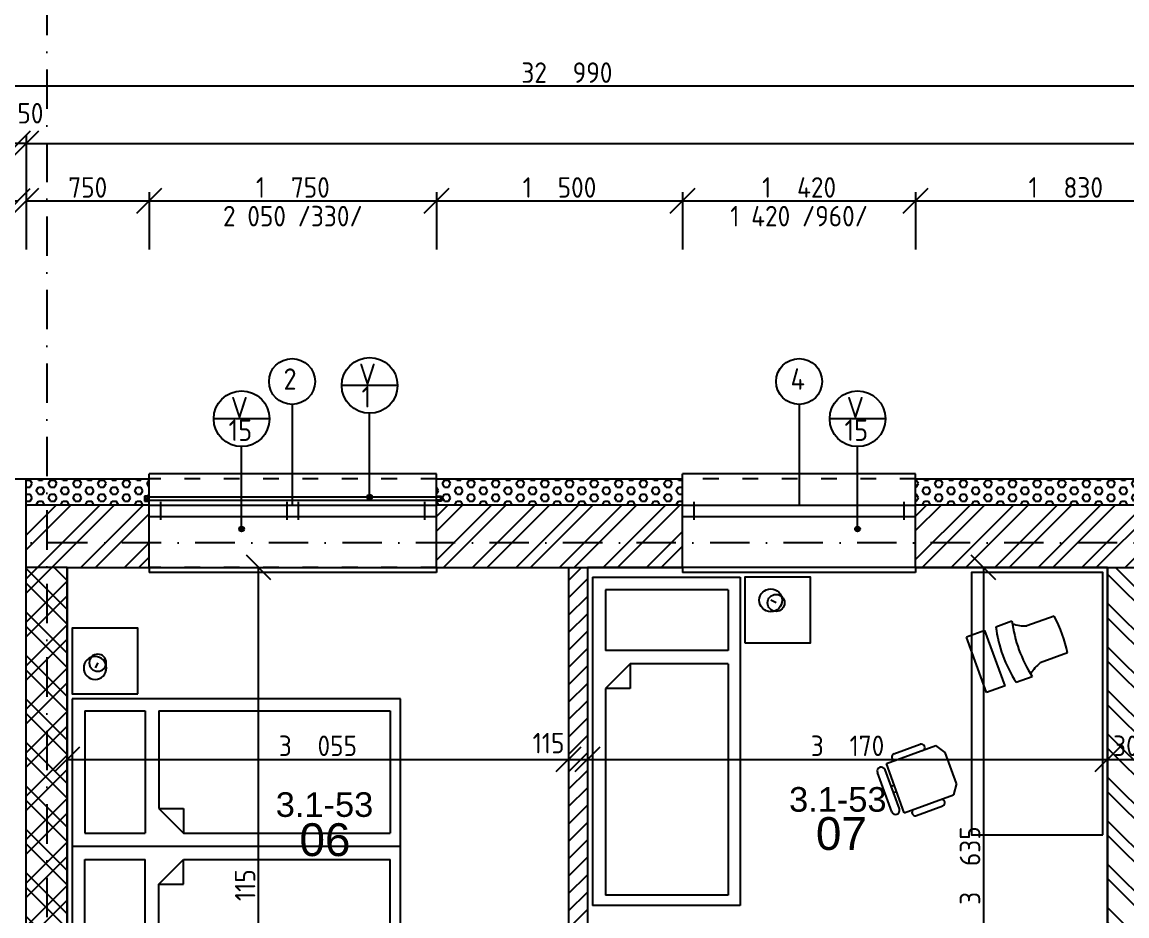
# Model space of a CAD drawing. Extents: x 4511820 to 5180432, y -1526536 to -944957.
# Drawn here: x 5007426 to 5014158, y -1158239 to -1152789 of the extents above; entities that cross this region are included whole.
import ezdxf

# ---------------------------------------------------------------- set-up
doc = ezdxf.new("R2010")
doc.units = 0
doc.header["$MEASUREMENT"] = 0
doc.linetypes.add('ACAD_ISO03W100', pattern=[30, 12, -18])
doc.linetypes.add('BODKOCIARKOVANA_3', pattern=[5.6, 3, -1.3, 0, -1.3])
doc.layers.get('0').update_dxf_attribs({"linetype": 'CONTINUOUS'})
doc.layers.get('Defpoints').update_dxf_attribs({"color": 61, "linetype": 'CONTINUOUS'})
for name, color, linetype in [('KÓTY', 4, 'CONTINUOUS'), ('MÚRY', 1, 'CONTINUOUS'), ('OKNÁ', 143, 'CONTINUOUS'), ('osi', 253, 'CONTINUOUS'), ('Plochy', 41, 'CONTINUOUS'), ('POPIS', 7, 'CONTINUOUS'), ('TENKÁ', 7, 'CONTINUOUS'), ('ZARIADENIE', 47, 'CONTINUOUS'), ('ŠRAFY', 82, 'CONTINUOUS')]:
    doc.layers.add(name, color=color, linetype=linetype)
doc.styles.add('ARIAL', font='arial.ttf')
doc.styles.add('STYLE1', font='isocp.shx')
doc.dimstyles.new('STANDARD-50', dxfattribs={"dimtxt": 125, "dimasz": 150, "dimexe": 10, "dimexo": 200, "dimgap": 20, "dimtad": 1, "dimdsep": 46, "dimlunit": 6, "dimtxsty": 'STYLE1', "dimblk1": 'OBLIQUE', "dimblk2": 'OBLIQUE', "dimsah": 1, "dimcen": 2.5, "dimse1": 1, "dimse2": 1, "dimadec": 0, "dimazin": 0, "dimtfac": 1, "dimtmove": 1, "dimatfit": 3, "dimldrblk": 'OBLIQUE', "dimfxl": 1, "dimtolj": 1, "dimtzin": 0, "dimarcsym": 0})
pattern_1 = [(45, (584112, 91563.12), (-132.5825215, 132.5825215), []), (45, (584200.39, 91563.12), (-132.5825215, 132.5825215), [])]

# ---------------------------------------------------------------- blocks, each defined once
blk = doc.blocks.new('_OBLIQUE')
at = {"color": 0, "linetype": 'ByBlock'}
blk.add_line((-0.5, -0.5), (0.5, 0.5), dxfattribs=at)
blk = doc.blocks.new('*D12985')
at = {"layer": 'Defpoints', "color": 0}
for p in [(5027241, -1152609.2), (4994251, -1153179.6), (4994251, -1153179.6)]:
    blk.add_point(p, dxfattribs=at)
at = {"layer": 'KÓTY', "color": 0, "lineweight": -2}
blk.add_line((5027241, -1153179.6), (4994251, -1153179.6), dxfattribs=at)
at = {"layer": 'KÓTY', "color": 0, "linetype": 'ByBlock', "lineweight": -2, "xscale": 150, "yscale": 150, "zscale": 150, "rotation": 180}
blk.add_blockref('_OBLIQUE', (4994251, -1153179.6), dxfattribs=at)
at = {"layer": 'KÓTY', "color": 0, "linetype": 'ByBlock', "lineweight": -2, "xscale": 150, "yscale": 150, "zscale": 150}
blk.add_blockref('_OBLIQUE', (5027241, -1153179.6), dxfattribs=at)
at = {"layer": 'KÓTY', "color": 0, "insert": (5010746, -1153097.1), "char_height": 125, "attachment_point": 5, "style": 'STYLE1'}
blk.add_mtext('\\A1;32ﾠ990', dxfattribs=at)
blk = doc.blocks.new('*D12986')
at = {"layer": 'Defpoints', "color": 0}
for p in [(5027241, -1153529.6), (5007451, -1155734.2), (5027241, -1155734.2)]:
    blk.add_point(p, dxfattribs=at)
at = {"layer": 'KÓTY', "color": 0, "lineweight": -2}
blk.add_line((5007451, -1153529.6), (5027241, -1153529.6), dxfattribs=at)
at = {"layer": 'KÓTY', "color": 0, "linetype": 'ByBlock', "lineweight": -2, "xscale": 150, "yscale": 150, "zscale": 150, "rotation": 180}
blk.add_blockref('_OBLIQUE', (5007451, -1153529.6), dxfattribs=at)
at = {"layer": 'KÓTY', "color": 0, "linetype": 'ByBlock', "lineweight": -2, "xscale": 150, "yscale": 150, "zscale": 150}
blk.add_blockref('_OBLIQUE', (5027241, -1153529.6), dxfattribs=at)
at = {"layer": 'KÓTY', "color": 0, "insert": (5017346, -1153447.1), "char_height": 125, "attachment_point": 5, "style": 'STYLE1'}
blk.add_mtext('\\A1;19ﾠ790', dxfattribs=at)
blk = doc.blocks.new('*D12987')
at = {"layer": 'Defpoints', "color": 0}
for p in [(5007401, -1153529.6), (5007401, -1155734.2), (5007451, -1155734.2)]:
    blk.add_point(p, dxfattribs=at)
at = {"layer": 'KÓTY', "color": 0, "lineweight": -2}
blk.add_line((5007451, -1153529.6), (5007401, -1153529.6), dxfattribs=at)
at = {"layer": 'KÓTY', "color": 0, "linetype": 'ByBlock', "lineweight": -2, "xscale": 150, "yscale": 150, "zscale": 150, "rotation": 180}
blk.add_blockref('_OBLIQUE', (5007401, -1153529.6), dxfattribs=at)
at = {"layer": 'KÓTY', "color": 0, "linetype": 'ByBlock', "lineweight": -2, "xscale": 150, "yscale": 150, "zscale": 150}
blk.add_blockref('_OBLIQUE', (5007451, -1153529.6), dxfattribs=at)
at = {"layer": 'KÓTY', "color": 0, "insert": (5007476.8, -1153344.6), "char_height": 125, "attachment_point": 5, "style": 'STYLE1'}
blk.add_mtext('\\A1;50', dxfattribs=at)
blk = doc.blocks.new('*D12988')
at = {"layer": 'Defpoints', "color": 0}
for p in [(4994251, -1153529.6), (4994251, -1155734.2), (5007401, -1155734.2)]:
    blk.add_point(p, dxfattribs=at)
at = {"layer": 'KÓTY', "color": 0, "lineweight": -2}
blk.add_line((5007401, -1153529.6), (4994251, -1153529.6), dxfattribs=at)
at = {"layer": 'KÓTY', "color": 0, "linetype": 'ByBlock', "lineweight": -2, "xscale": 150, "yscale": 150, "zscale": 150, "rotation": 180}
blk.add_blockref('_OBLIQUE', (4994251, -1153529.6), dxfattribs=at)
at = {"layer": 'KÓTY', "color": 0, "linetype": 'ByBlock', "lineweight": -2, "xscale": 150, "yscale": 150, "zscale": 150}
blk.add_blockref('_OBLIQUE', (5007401, -1153529.6), dxfattribs=at)
at = {"layer": 'KÓTY', "color": 0, "insert": (5000826, -1153447.1), "char_height": 125, "attachment_point": 5, "style": 'STYLE1'}
blk.add_mtext('\\A1;13ﾠ150', dxfattribs=at)
blk = doc.blocks.new('*D12996')
at = {"layer": 'Defpoints', "color": 0}
for p in [(5007401, -1153879.6), (5006321, -1155734.2), (5007401, -1155734.2)]:
    blk.add_point(p, dxfattribs=at)
at = {"layer": 'KÓTY', "color": 0, "lineweight": -2}
blk.add_line((5006321, -1153879.6), (5007401, -1153879.6), dxfattribs=at)
at = {"layer": 'KÓTY', "color": 0, "linetype": 'ByBlock', "lineweight": -2, "xscale": 150, "yscale": 150, "zscale": 150, "rotation": 180}
blk.add_blockref('_OBLIQUE', (5006321, -1153879.6), dxfattribs=at)
at = {"layer": 'KÓTY', "color": 0, "linetype": 'ByBlock', "lineweight": -2, "xscale": 150, "yscale": 150, "zscale": 150}
blk.add_blockref('_OBLIQUE', (5007401, -1153879.6), dxfattribs=at)
at = {"layer": 'KÓTY', "color": 0, "insert": (5006861, -1153797.1), "char_height": 125, "attachment_point": 5, "style": 'STYLE1'}
blk.add_mtext('\\A1;1ﾠ080', dxfattribs=at)
blk = doc.blocks.new('*D12997')
at = {"layer": 'Defpoints', "color": 0}
for p in [(5008201, -1153879.6), (5007451, -1155734.2), (5008201, -1155734.2)]:
    blk.add_point(p, dxfattribs=at)
at = {"layer": 'KÓTY', "color": 0, "lineweight": -2}
blk.add_line((5007451, -1153879.6), (5008201, -1153879.6), dxfattribs=at)
at = {"layer": 'KÓTY', "color": 0, "linetype": 'ByBlock', "lineweight": -2, "xscale": 150, "yscale": 150, "zscale": 150, "rotation": 180}
blk.add_blockref('_OBLIQUE', (5007451, -1153879.6), dxfattribs=at)
at = {"layer": 'KÓTY', "color": 0, "linetype": 'ByBlock', "lineweight": -2, "xscale": 150, "yscale": 150, "zscale": 150}
blk.add_blockref('_OBLIQUE', (5008201, -1153879.6), dxfattribs=at)
at = {"layer": 'KÓTY', "color": 0, "insert": (5007826, -1153797.1), "char_height": 125, "attachment_point": 5, "style": 'STYLE1'}
blk.add_mtext('\\A1;750', dxfattribs=at)
blk = doc.blocks.new('*D12998')
at = {"layer": 'Defpoints', "color": 0}
for p in [(5009951, -1153879.6), (5008201, -1155734.2), (5009951, -1155734.2)]:
    blk.add_point(p, dxfattribs=at)
at = {"layer": 'KÓTY', "color": 0, "lineweight": -2}
blk.add_line((5008201, -1153879.6), (5009951, -1153879.6), dxfattribs=at)
at = {"layer": 'KÓTY', "color": 0, "linetype": 'ByBlock', "lineweight": -2, "xscale": 150, "yscale": 150, "zscale": 150, "rotation": 180}
blk.add_blockref('_OBLIQUE', (5008201, -1153879.6), dxfattribs=at)
at = {"layer": 'KÓTY', "color": 0, "linetype": 'ByBlock', "lineweight": -2, "xscale": 150, "yscale": 150, "zscale": 150}
blk.add_blockref('_OBLIQUE', (5009951, -1153879.6), dxfattribs=at)
at = {"layer": 'KÓTY', "color": 0, "insert": (5009076, -1153797.1), "char_height": 125, "attachment_point": 5, "style": 'STYLE1'}
blk.add_mtext('\\A1;1ﾠ750', dxfattribs=at)
blk = doc.blocks.new('*D12999')
at = {"layer": 'Defpoints', "color": 0}
for p in [(5011451, -1153879.6), (5009951, -1155734.2), (5011451, -1155734.2)]:
    blk.add_point(p, dxfattribs=at)
at = {"layer": 'KÓTY', "color": 0, "lineweight": -2}
blk.add_line((5009951, -1153879.6), (5011451, -1153879.6), dxfattribs=at)
at = {"layer": 'KÓTY', "color": 0, "linetype": 'ByBlock', "lineweight": -2, "xscale": 150, "yscale": 150, "zscale": 150, "rotation": 180}
blk.add_blockref('_OBLIQUE', (5009951, -1153879.6), dxfattribs=at)
at = {"layer": 'KÓTY', "color": 0, "linetype": 'ByBlock', "lineweight": -2, "xscale": 150, "yscale": 150, "zscale": 150}
blk.add_blockref('_OBLIQUE', (5011451, -1153879.6), dxfattribs=at)
at = {"layer": 'KÓTY', "color": 0, "insert": (5010701, -1153797.1), "char_height": 125, "attachment_point": 5, "style": 'STYLE1'}
blk.add_mtext('\\A1;1ﾠ500', dxfattribs=at)
blk = doc.blocks.new('*D13000')
at = {"layer": 'Defpoints', "color": 0}
for p in [(5012871, -1153879.6), (5011451, -1155734.2), (5012871, -1155734.2)]:
    blk.add_point(p, dxfattribs=at)
at = {"layer": 'KÓTY', "color": 0, "lineweight": -2}
blk.add_line((5011451, -1153879.6), (5012871, -1153879.6), dxfattribs=at)
at = {"layer": 'KÓTY', "color": 0, "linetype": 'ByBlock', "lineweight": -2, "xscale": 150, "yscale": 150, "zscale": 150, "rotation": 180}
blk.add_blockref('_OBLIQUE', (5011451, -1153879.6), dxfattribs=at)
at = {"layer": 'KÓTY', "color": 0, "linetype": 'ByBlock', "lineweight": -2, "xscale": 150, "yscale": 150, "zscale": 150}
blk.add_blockref('_OBLIQUE', (5012871, -1153879.6), dxfattribs=at)
at = {"layer": 'KÓTY', "color": 0, "insert": (5012161, -1153797.1), "char_height": 125, "attachment_point": 5, "style": 'STYLE1'}
blk.add_mtext('\\A1;1ﾠ420', dxfattribs=at)
blk = doc.blocks.new('*D13001')
at = {"layer": 'Defpoints', "color": 0}
for p in [(5014701, -1153879.6), (5012871, -1155734.2), (5014701, -1155734.2)]:
    blk.add_point(p, dxfattribs=at)
at = {"layer": 'KÓTY', "color": 0, "lineweight": -2}
blk.add_line((5012871, -1153879.6), (5014701, -1153879.6), dxfattribs=at)
at = {"layer": 'KÓTY', "color": 0, "linetype": 'ByBlock', "lineweight": -2, "xscale": 150, "yscale": 150, "zscale": 150, "rotation": 180}
blk.add_blockref('_OBLIQUE', (5012871, -1153879.6), dxfattribs=at)
at = {"layer": 'KÓTY', "color": 0, "linetype": 'ByBlock', "lineweight": -2, "xscale": 150, "yscale": 150, "zscale": 150}
blk.add_blockref('_OBLIQUE', (5014701, -1153879.6), dxfattribs=at)
at = {"layer": 'KÓTY', "color": 0, "insert": (5013786, -1153797.1), "char_height": 125, "attachment_point": 5, "style": 'STYLE1'}
blk.add_mtext('\\A1;1ﾠ830', dxfattribs=at)
blk = doc.blocks.new('JEDNOPOSTEL')
at = {"layer": 'ZARIADENIE', "ltscale": 0.25}
for p, q in [((4449069, -1322230.2), (4447069, -1322230.2)), ((4447069, -1323130.2), (4447069, -1322230.2)), ((4449069, -1322230.2), (4449069, -1323130.2)), ((4449069, -1323130.2), (4447069, -1323130.2)), ((4448913, -1323349.6), (4448929.1, -1323317.4))]:
    blk.add_line(p, q, dxfattribs=at)
at = {"layer": 'ZARIADENIE', "color": 76, "ltscale": 0.25}
for p, q in [((4448390.6, -1322311.3), (4447130.6, -1322311.3)), ((4447130.6, -1323056.9), (4447130.6, -1322311.3)), ((4448540.6, -1322461.3), (4448390.6, -1322311.3)), ((4448390.6, -1322461.3), (4448390.6, -1322311.3)), ((4448992.6, -1322311.3), (4448623.3, -1322311.3)), ((4448623.3, -1323056.9), (4448623.3, -1322311.3)), ((4448992.6, -1323056.9), (4448992.6, -1322311.3)), ((4448540.6, -1322461.3), (4448390.6, -1322461.3)), ((4448540.6, -1323056.9), (4448540.6, -1322461.3)), ((4448540.6, -1323056.9), (4447130.6, -1323056.9)), ((4448992.6, -1323056.9), (4448623.3, -1323056.9))]:
    blk.add_line(p, q, dxfattribs=at)
at = {"layer": 'ZARIADENIE'}
blk.add_lwpolyline([(4448669, -1323160.2), (4448669, -1323560.2), (4449069, -1323560.2), (4449069, -1323160.2)], close=True, dxfattribs=at)
at = {"layer": 'ZARIADENIE', "ltscale": 0.25}
for centre, radius in [((4448929.1, -1323317.4), 69.7), ((4448913, -1323349.6), 51.9)]:
    blk.add_circle(centre, radius, dxfattribs=at)
blk = doc.blocks.new('DVOJPOSTEL')
at = {"layer": 'ZARIADENIE', "ltscale": 0.25}
for p, q in [((4444359, -1314665.2), (4444359, -1312665.2)), ((4444359, -1312665.2), (4446159, -1312665.2)), ((4445259, -1312665.2), (4445259, -1314665.2)), ((4446159, -1312665.2), (4446159, -1314665.2)), ((4444139.6, -1312821.2), (4444171.8, -1312805.1)), ((4446378.4, -1312821.2), (4446346.2, -1312805.1)), ((4446159, -1314665.2), (4444359, -1314665.2))]:
    blk.add_line(p, q, dxfattribs=at)
at = {"layer": 'ZARIADENIE', "color": 76, "ltscale": 0.25}
for p, q in [((4444432.3, -1312741.6), (4445177.9, -1312741.6)), ((4444432.3, -1312741.6), (4444432.3, -1313110.9)), ((4445177.9, -1312741.6), (4445177.9, -1313110.9)), ((4446085.7, -1312741.6), (4445340.1, -1312741.6)), ((4445340.1, -1312741.6), (4445340.1, -1313110.9)), ((4446085.7, -1312741.6), (4446085.7, -1313110.9)), ((4444432.3, -1313110.9), (4445177.9, -1313110.9)), ((4446085.7, -1313110.9), (4445340.1, -1313110.9)), ((4444432.3, -1313193.6), (4444432.3, -1314603.6)), ((4444432.3, -1313193.6), (4445027.9, -1313193.6)), ((4445027.9, -1313193.6), (4445177.9, -1313343.6)), ((4445027.9, -1313193.6), (4445027.9, -1313343.6)), ((4445490.1, -1313193.6), (4445340.1, -1313343.6)), ((4446085.7, -1313193.6), (4445490.1, -1313193.6)), ((4445490.1, -1313193.6), (4445490.1, -1313343.6)), ((4446085.7, -1313193.6), (4446085.7, -1314603.6)), ((4445027.9, -1313343.6), (4445177.9, -1313343.6)), ((4445177.9, -1313343.6), (4445177.9, -1314603.6)), ((4445340.1, -1313343.6), (4445340.1, -1314603.6)), ((4445490.1, -1313343.6), (4445340.1, -1313343.6)), ((4444432.3, -1314603.6), (4445177.9, -1314603.6)), ((4446085.7, -1314603.6), (4445340.1, -1314603.6))]:
    blk.add_line(p, q, dxfattribs=at)
at = {"layer": 'ZARIADENIE'}
for points in [[(4444329, -1313065.2), (4443929, -1313065.2), (4443929, -1312665.2), (4444329, -1312665.2)], [(4446189, -1313065.2), (4446589, -1313065.2), (4446589, -1312665.2), (4446189, -1312665.2)]]:
    blk.add_lwpolyline(points, close=True, dxfattribs=at)
at = {"layer": 'ZARIADENIE', "ltscale": 0.25}
for centre, radius in [((4444139.6, -1312821.2), 51.9), ((4444171.8, -1312805.1), 69.7), ((4446346.2, -1312805.1), 69.7), ((4446378.4, -1312821.2), 51.9)]:
    blk.add_circle(centre, radius, dxfattribs=at)
blk = doc.blocks.new('*D18755')
at = {"layer": 'Defpoints', "color": 0}
for p in [(5007701, -1157284), (5010756, -1157284), (5010756, -1157284)]:
    blk.add_point(p, dxfattribs=at)
at = {"layer": 'KÓTY', "color": 0, "lineweight": -2}
blk.add_line((5007701, -1157284), (5010756, -1157284), dxfattribs=at)
at = {"layer": 'KÓTY', "color": 0, "linetype": 'ByBlock', "lineweight": -2, "xscale": 150, "yscale": 150, "zscale": 150, "rotation": 180}
blk.add_blockref('_OBLIQUE', (5007701, -1157284), dxfattribs=at)
at = {"layer": 'KÓTY', "color": 0, "linetype": 'ByBlock', "lineweight": -2, "xscale": 150, "yscale": 150, "zscale": 150}
blk.add_blockref('_OBLIQUE', (5010756, -1157284), dxfattribs=at)
at = {"layer": 'KÓTY', "color": 0, "insert": (5009228.5, -1157201.5), "char_height": 125, "attachment_point": 5, "style": 'STYLE1'}
blk.add_mtext('\\A1;3ﾠ055', dxfattribs=at)
blk = doc.blocks.new('*D18756')
at = {"layer": 'Defpoints', "color": 0}
for p in [(5010756, -1157284), (5010871, -1157284), (5010871, -1157284)]:
    blk.add_point(p, dxfattribs=at)
at = {"layer": 'KÓTY', "color": 0, "lineweight": -2}
blk.add_line((5010756, -1157284), (5010871, -1157284), dxfattribs=at)
at = {"layer": 'KÓTY', "color": 0, "linetype": 'ByBlock', "lineweight": -2, "xscale": 150, "yscale": 150, "zscale": 150, "rotation": 180}
blk.add_blockref('_OBLIQUE', (5010756, -1157284), dxfattribs=at)
at = {"layer": 'KÓTY', "color": 0, "linetype": 'ByBlock', "lineweight": -2, "xscale": 150, "yscale": 150, "zscale": 150}
blk.add_blockref('_OBLIQUE', (5010871, -1157284), dxfattribs=at)
at = {"layer": 'KÓTY', "color": 0, "insert": (5010634, -1157185), "char_height": 125, "attachment_point": 5, "style": 'STYLE1'}
blk.add_mtext('\\A1;115', dxfattribs=at)
blk = doc.blocks.new('*D18757')
at = {"layer": 'Defpoints', "color": 0}
for p in [(5010871, -1157284), (5014041, -1157284), (5014041, -1157284)]:
    blk.add_point(p, dxfattribs=at)
at = {"layer": 'KÓTY', "color": 0, "lineweight": -2}
blk.add_line((5010871, -1157284), (5014041, -1157284), dxfattribs=at)
at = {"layer": 'KÓTY', "color": 0, "linetype": 'ByBlock', "lineweight": -2, "xscale": 150, "yscale": 150, "zscale": 150, "rotation": 180}
blk.add_blockref('_OBLIQUE', (5010871, -1157284), dxfattribs=at)
at = {"layer": 'KÓTY', "color": 0, "linetype": 'ByBlock', "lineweight": -2, "xscale": 150, "yscale": 150, "zscale": 150}
blk.add_blockref('_OBLIQUE', (5014041, -1157284), dxfattribs=at)
at = {"layer": 'KÓTY', "color": 0, "insert": (5012456, -1157201.5), "char_height": 125, "attachment_point": 5, "style": 'STYLE1'}
blk.add_mtext('\\A1;3ﾠ170', dxfattribs=at)
blk = doc.blocks.new('*D18758')
at = {"layer": 'Defpoints', "color": 0}
for p in [(5014041, -1157284), (5014341, -1157284), (5014341, -1157284)]:
    blk.add_point(p, dxfattribs=at)
at = {"layer": 'KÓTY', "color": 0, "lineweight": -2}
blk.add_line((5014041, -1157284), (5014341, -1157284), dxfattribs=at)
at = {"layer": 'KÓTY', "color": 0, "linetype": 'ByBlock', "lineweight": -2, "xscale": 150, "yscale": 150, "zscale": 150, "rotation": 180}
blk.add_blockref('_OBLIQUE', (5014041, -1157284), dxfattribs=at)
at = {"layer": 'KÓTY', "color": 0, "linetype": 'ByBlock', "lineweight": -2, "xscale": 150, "yscale": 150, "zscale": 150}
blk.add_blockref('_OBLIQUE', (5014341, -1157284), dxfattribs=at)
at = {"layer": 'KÓTY', "color": 0, "insert": (5014191, -1157201.5), "char_height": 125, "attachment_point": 5, "style": 'STYLE1'}
blk.add_mtext('\\A1;300', dxfattribs=at)
blk = doc.blocks.new('*D18850')
at = {"layer": 'Defpoints', "color": 0}
for p in [(5008867.5, -1156114.2), (5009907.5, -1156114.2), (5009907.5, -1160229.2)]:
    blk.add_point(p, dxfattribs=at)
at = {"layer": 'KÓTY', "color": 0, "lineweight": -2}
blk.add_line((5008867.5, -1160229.2), (5008867.5, -1156114.2), dxfattribs=at)
at = {"layer": 'KÓTY', "color": 0, "linetype": 'ByBlock', "lineweight": -2, "xscale": 150, "yscale": 150, "zscale": 150}
for p, rotation in [((5008867.5, -1156114.2), 90), ((5008867.5, -1160229.2), 270)]:
    blk.add_blockref('_OBLIQUE', p, dxfattribs=dict(at, rotation=rotation))
at = {"layer": 'KÓTY', "color": 0, "insert": (5008785, -1158171.7), "char_height": 125, "attachment_point": 5, "rotation": 90, "style": 'STYLE1'}
blk.add_mtext('\\A1;4ﾠ115', dxfattribs=at)
blk = doc.blocks.new('*D18870')
at = {"layer": 'Defpoints', "color": 0}
for p in [(5012834.5, -1156114.2), (5012834.5, -1159749.2), (5013285, -1159749.2)]:
    blk.add_point(p, dxfattribs=at)
at = {"layer": 'KÓTY', "color": 0, "lineweight": -2}
blk.add_line((5013285, -1156114.2), (5013285, -1159749.2), dxfattribs=at)
at = {"layer": 'KÓTY', "color": 0, "linetype": 'ByBlock', "lineweight": -2, "xscale": 150, "yscale": 150, "zscale": 150}
for p, rotation in [((5013285, -1156114.2), 90), ((5013285, -1159749.2), 270)]:
    blk.add_blockref('_OBLIQUE', p, dxfattribs=dict(at, rotation=rotation))
at = {"layer": 'KÓTY', "color": 0, "insert": (5013202.5, -1157931.7), "char_height": 125, "attachment_point": 5, "rotation": 90, "style": 'STYLE1'}
blk.add_mtext('\\A1;3ﾠ635', dxfattribs=at)

msp = doc.modelspace()

# ---------------------------------------------------------------- hatches: boundary and pattern name
at = {"layer": 'TENKÁ'}
h = msp.add_hatch(color=256, dxfattribs=at)
h.dxf.hatch_style = 1
h.paths.add_polyline_path([(5008201, -1155704.191), (5008176, -1155704.191), (5008176, -1155684.191), (5008201, -1155684.191), (5008201, -1155679.191), (5008171, -1155679.191), (5008171, -1155709.191), (5008201, -1155709.191)])
h = msp.add_hatch(color=256, dxfattribs=at)
h.dxf.hatch_style = 1
h.paths.add_polyline_path([(5009544, -1155669.191, 2.41421356), (5009559, -1155684.191, 0.41421356)])
h = msp.add_hatch(color=256, dxfattribs=at)
h.dxf.hatch_style = 1
h.paths.add_polyline_path([(5009951, -1155704.191), (5009976, -1155704.191), (5009976, -1155684.191), (5009951, -1155684.191), (5009951, -1155679.191), (5009981, -1155679.191), (5009981, -1155709.191), (5009951, -1155709.191)])
h = msp.add_hatch(color=256, dxfattribs=at)
h.dxf.hatch_style = 1
h.paths.add_polyline_path([(5008763.766, -1155864.865, 2.41421356), (5008778.766, -1155879.865, 0.41421356)])
h = msp.add_hatch(color=256, dxfattribs=at)
h.dxf.hatch_style = 1
h.paths.add_polyline_path([(5012517.266, -1155864.865, 2.41421356), (5012532.266, -1155879.865, 0.41421356)])
at = {"layer": 'ŠRAFY'}
h = msp.add_hatch(dxfattribs=at)
h.set_pattern_fill('HEX', color=256, scale=200)
h.paths.add_polyline_path([(5007451, -1155734.191), (5008201, -1155734.191), (5008201, -1155574.191), (5007451, -1155574.191)])
h = msp.add_hatch(dxfattribs=at)
h.set_pattern_fill('HEX', color=256, scale=200)
h.paths.add_polyline_path([(5009951, -1155734.191), (5011451, -1155734.191), (5011451, -1155574.191), (5009951, -1155574.191)])
h = msp.add_hatch(dxfattribs=at)
h.set_pattern_fill('HEX', color=256, scale=200)
h.paths.add_polyline_path([(5012871, -1155574.191), (5012871, -1155734.191), (5014701, -1155734.191), (5014701, -1155574.191)])
h = msp.add_hatch(dxfattribs=at)
h.set_pattern_fill('ANSI32', color=256, scale=500)
h.set_pattern_definition(pattern_1)
h.paths.add_polyline_path([(5007451, -1155734.191), (5007451, -1156114.191), (5007701, -1156114.191), (5008201, -1156114.191), (5008201, -1155734.191)])
h = msp.add_hatch(dxfattribs=at)
h.set_pattern_fill('ANSI32', color=256, scale=500)
h.set_pattern_definition(pattern_1)
h.paths.add_polyline_path([(5011451, -1155804.191), (5011451, -1155734.191), (5009951, -1155734.191), (5009951, -1155804.191), (5009951, -1156114.191), (5010756, -1156114.191), (5010871, -1156114.191), (5011451, -1156114.191)])
h = msp.add_hatch(dxfattribs=at)
h.set_pattern_fill('ANSI32', color=256, scale=500)
h.set_pattern_definition(pattern_1)
h.paths.add_polyline_path([(5014701, -1155804.191), (5014701, -1155734.191), (5012871, -1155734.191), (5012871, -1155804.191), (5012871, -1156114.191), (5014041, -1156114.191), (5014341, -1156114.191), (5014701, -1156114.191)])
h = msp.add_hatch(dxfattribs=at)
h.set_pattern_fill('ANSI32', color=256, scale=500, angle=90)
h.set_pattern_definition([(135, (400449.4, 44482.1), (-132.5825215, -132.5825215), []), (135, (400449.4, 44570.48), (-132.5825215, -132.5825215), [])])
h.paths.add_polyline_path([(5007451, -1169034.191), (5007701, -1169034.191), (5007701, -1163229.191), (5007701, -1163089.191), (5007701, -1162229.191), (5007701, -1162114.191), (5007701, -1160344.191), (5007701, -1160229.191), (5007701, -1156114.191), (5007451, -1156114.191)])
h = msp.add_hatch(dxfattribs=at)
h.set_pattern_fill('ANSI32', color=256, scale=500)
h.set_pattern_definition(pattern_1)
h.paths.add_polyline_path([(5007451, -1169034.191), (5007701, -1169034.191), (5007701, -1163229.191), (5007701, -1163089.191), (5007701, -1162229.191), (5007701, -1162114.191), (5007701, -1160344.191), (5007701, -1160229.191), (5007701, -1156114.191), (5007451, -1156114.191)])
at = {"layer": 'ŠRAFY', "ltscale": 0.25}
h = msp.add_hatch(dxfattribs=at)
h.set_pattern_fill('ANSI31', color=256, scale=600, style=0)
h.set_pattern_definition([(45, (515270.5, 303822), (-53.0330086, 53.0330086), [])])
h.paths.add_polyline_path([(5010871, -1156114.191), (5010756, -1156114.191), (5010756, -1159864.191), (5011586, -1159864.191), (5011586, -1160999.191), (5010701, -1160999.191), (5010701, -1161114.191), (5011701, -1161114.191), (5011701, -1159864.191), (5011756, -1159864.191), (5011756, -1159749.191), (5010871, -1159749.191)])
at = {"layer": 'ŠRAFY'}
h = msp.add_hatch(dxfattribs=at)
h.set_pattern_fill('ANSI32', color=256, scale=500, angle=90)
h.set_pattern_definition([(135, (515810.9, 44482.1), (-132.5825215, -132.5825215), []), (135, (515810.9, 44570.48), (-132.5825215, -132.5825215), [])])
h.paths.add_polyline_path([(5014341, -1157874.191), (5014341, -1157699.191), (5014341, -1156114.191), (5014041, -1156114.191), (5014041, -1158259.191), (5014041, -1158374.191), (5014041, -1159749.191), (5014041, -1159864.191), (5014341, -1159864.191), (5014341, -1159749.191), (5014341, -1158904.191), (5014341, -1158789.191)])

# ---------------------------------------------------------------- linework, layer by layer
at = {"layer": 'KÓTY', "ltscale": 0.25}
for p, q in [((5007451, -1153476.244), (5007451, -1153826.244)), ((5007451, -1153826.244), (5007451, -1154176.244)), ((5008201, -1153826.244), (5008201, -1154176.244)), ((5009951, -1153826.244), (5009951, -1154176.244)), ((5011451, -1153826.244), (5011451, -1154176.244)), ((5012871, -1153826.244), (5012871, -1154176.244))]:
    msp.add_line(p, q, dxfattribs=at)
at = {"layer": 'MÚRY'}
for p, q in [((5006321, -1155574.191), (5008201, -1155574.191)), ((5008201, -1156114.191), (5008201, -1155574.191)), ((5009951, -1155574.191), (5011451, -1155574.191)), ((5009951, -1156114.191), (5009951, -1155574.191)), ((5011451, -1156114.191), (5011451, -1155574.191)), ((5012871, -1155574.191), (5014701, -1155574.191)), ((5012871, -1156114.191), (5012871, -1155574.191)), ((5007701, -1156114.191), (5008201, -1156114.191)), ((5007701, -1156114.191), (5007701, -1160229.191)), ((5009951, -1156114.191), (5010756, -1156114.191)), ((5010756, -1156114.191), (5010756, -1159864.191)), ((5010871, -1156114.191), (5011451, -1156114.191)), ((5010871, -1156114.191), (5010871, -1159749.191)), ((5012871, -1156114.191), (5014041, -1156114.191)), ((5014041, -1156114.191), (5014041, -1159749.191))]:
    msp.add_line(p, q, dxfattribs=at)
at = {"layer": 'OKNÁ', "ltscale": 0.25}
for p, q in [((5009071, -1155120.338), (5009071, -1155734.191)), ((5012161, -1155120.338), (5012161, -1155734.191)), ((5008201, -1155684.191), (5009951, -1155684.191)), ((5008201, -1155704.191), (5009951, -1155704.191)), ((5008201, -1155704.191), (5009951, -1155704.191)), ((5008201, -1155734.191), (5009951, -1155734.191)), ((5008271, -1155824.191), (5008271, -1155714.191)), ((5008271, -1155824.191), (5008271, -1155714.191)), ((5009041, -1155824.191), (5009041, -1155714.191)), ((5009041, -1155824.191), (5009041, -1155714.191)), ((5009111, -1155824.191), (5009111, -1155714.191)), ((5009111, -1155824.191), (5009111, -1155714.191)), ((5009881, -1155824.191), (5009881, -1155714.191)), ((5009881, -1155824.191), (5009881, -1155714.191)), ((5011451, -1155734.191), (5012871, -1155734.191)), ((5011521, -1155824.191), (5011521, -1155714.191)), ((5011521, -1155824.191), (5011521, -1155714.191)), ((5012801, -1155824.191), (5012801, -1155714.191)), ((5012801, -1155824.191), (5012801, -1155714.191)), ((5008201, -1155804.191), (5009951, -1155804.191)), ((5011451, -1155804.191), (5012871, -1155804.191))]:
    msp.add_line(p, q, dxfattribs=at)
for centre in [(5009071, -1154980.338), (5012161, -1154980.338)]:
    msp.add_circle(centre, 140, dxfattribs=at)
at = {"layer": 'osi', "linetype": 'BODKOCIARKOVANA_3', "ltscale": 80}
for p, q in [((5007576, -1134257), (5007576, -1171774.191)), ((5041881, -1155964.191), (4978211, -1155964.191))]:
    msp.add_line(p, q, dxfattribs=at)
at = {"layer": 'Plochy'}
for points in [[(5007701, -1160229.191), (5007701, -1156114.191), (5010756, -1156114.191), (5010756, -1159864.191), (5011586, -1159864.191), (5011586, -1160999.191), (5009701, -1160999.191), (5009701, -1160229.191)], [(5014041, -1156114.191), (5010871, -1156114.191), (5010871, -1159749.191), (5014041, -1159749.191)]]:
    msp.add_lwpolyline(points, close=True, dxfattribs=at)
at = {"layer": 'TENKÁ', "ltscale": 0.25}
for p, q in [((5009714, -1155004.355), (5009374, -1155004.355)), ((5008933.766, -1155207.462), (5008593.766, -1155207.462)), ((5009544, -1155684.191), (5009544, -1155174.355)), ((5012687.266, -1155207.462), (5012347.266, -1155207.462)), ((5008763.766, -1155879.865), (5008763.766, -1155377.462)), ((5012517.266, -1155879.865), (5012517.266, -1155377.462)), ((5009951, -1155544.191), (5008201, -1155544.191)), ((5008201, -1155574.191), (5008201, -1155544.191)), ((5009951, -1155574.191), (5009951, -1155544.191)), ((5012871, -1155544.191), (5011451, -1155544.191)), ((5011451, -1155574.191), (5011451, -1155544.191)), ((5012871, -1155574.191), (5012871, -1155544.191)), ((5008201, -1156114.191), (5008201, -1156144.191)), ((5009951, -1156144.191), (5008201, -1156144.191)), ((5009951, -1156114.191), (5009951, -1156144.191)), ((5011451, -1156114.191), (5011451, -1156144.191)), ((5012871, -1156144.191), (5011451, -1156144.191)), ((5012871, -1156114.191), (5012871, -1156144.191))]:
    msp.add_line(p, q, dxfattribs=at)
at = {"layer": 'TENKÁ'}
for p, q in [((5007451, -1169414.191), (5007451, -1155574.191)), ((5008201, -1155679.191), (5008171, -1155679.191)), ((5008171, -1155679.191), (5008171, -1155709.191)), ((5008201, -1155684.191), (5008176, -1155684.191)), ((5008176, -1155684.191), (5008176, -1155704.191)), ((5009951, -1155679.191), (5009981, -1155679.191)), ((5009951, -1155684.191), (5009976, -1155684.191)), ((5009976, -1155684.191), (5009976, -1155704.191)), ((5009981, -1155679.191), (5009981, -1155709.191)), ((5008201, -1155734.191), (5007451, -1155734.191)), ((5008201, -1155704.191), (5008171, -1155704.191)), ((5008171, -1155709.191), (5008201, -1155709.191)), ((5008176, -1155704.191), (5008201, -1155704.191)), ((5009951, -1155704.191), (5009981, -1155704.191)), ((5009976, -1155704.191), (5009951, -1155704.191)), ((5009981, -1155709.191), (5009951, -1155709.191)), ((5011451, -1155734.191), (5009951, -1155734.191)), ((5014701, -1155734.191), (5012871, -1155734.191)), ((5007701, -1156114.191), (5007451, -1156114.191)), ((5010756, -1156114.191), (5010871, -1156114.191)), ((5014041, -1156114.191), (5014341, -1156114.191))]:
    msp.add_line(p, q, dxfattribs=at)
at = {"layer": 'TENKÁ', "linetype": 'ACAD_ISO03W100', "ltscale": 8}
for p, q in [((5009951, -1155574.191), (5008201, -1155574.191)), ((5012871, -1155574.191), (5011451, -1155574.191)), ((5009951, -1156114.191), (5008201, -1156114.191)), ((5012871, -1156114.191), (5011451, -1156114.191))]:
    msp.add_line(p, q, dxfattribs=at)
at = {"layer": 'TENKÁ', "ltscale": 0.25}
for centre in [(5009544, -1155004.355), (5008763.766, -1155207.462), (5012517.266, -1155207.462)]:
    msp.add_circle(centre, 170, dxfattribs=at)
at = {"layer": 'TENKÁ'}
for centre in [(5009544, -1155684.191), (5008763.766, -1155879.865), (5012517.266, -1155879.865)]:
    msp.add_circle(centre, 15, dxfattribs=at)
at = {"layer": 'ZARIADENIE', "color": 8, "ltscale": 0.25}
for p, q in [((5013359.702, -1156475.45), (5013458.171, -1156439.61)), ((5013714.716, -1156410.086), (5013548.439, -1156470.606)), ((5013293.023, -1156497.518), (5013180.26, -1156538.56)), ((5013416.151, -1156835.807), (5013293.023, -1156497.518)), ((5013303.388, -1156876.849), (5013180.26, -1156538.56)), ((5013796.801, -1156635.612), (5013630.524, -1156696.132)), ((5013482.829, -1156813.739), (5013581.298, -1156777.899)), ((5013416.151, -1156835.807), (5013303.388, -1156876.849))]:
    msp.add_line(p, q, dxfattribs=at)
at = {"layer": 'ZARIADENIE', "color": 33, "ltscale": 0.25}
for p, q in [((5012692.675, -1157309.972), (5012993.377, -1157200.525)), ((5012738.723, -1157250.644), (5012899.683, -1157192.06)), ((5013051.486, -1157243.226), (5012993.377, -1157200.525)), ((5013119.89, -1157431.164), (5013051.486, -1157243.226)), ((5012802.122, -1157610.673), (5012692.675, -1157309.972)), ((5012725.127, -1157603.799), (5012638.113, -1157364.728)), ((5012772.112, -1157586.698), (5012685.097, -1157347.627)), ((5012721.764, -1157448.369), (5012740.558, -1157441.529)), ((5013119.89, -1157431.164), (5013102.823, -1157501.227)), ((5012735.445, -1157485.957), (5012754.239, -1157479.116)), ((5012802.122, -1157610.673), (5013102.823, -1157501.227)), ((5012875.531, -1157626.522), (5013036.491, -1157567.937))]:
    msp.add_line(p, q, dxfattribs=at)
at = {"layer": 'ZARIADENIE'}
msp.add_lwpolyline([(5014011, -1157744.191), (5014011, -1156144.191), (5013211, -1156144.191), (5013211, -1157744.191)], close=True, dxfattribs=at)
at = {"layer": 'ZARIADENIE', "color": 8, "ltscale": 0.25}
for centre, radius, start, end in [((5014271.488, -1156335.139), 820, 187.3196165, 212.6803835), ((5012993.506, -1156800.286), 820, 11.5850319, 28.4149681), ((5014173.02, -1156370.978), 820, 187.3196165, 212.6803835), ((5013544.266, -1156200.459), 270.179, 251.9719024, 270.8849629), ((5013800.974, -1156905.759), 270.179, 129.1150371, 148.0280975)]:
    msp.add_arc(centre, radius, start, end, dxfattribs=at)
at = {"layer": 'ZARIADENIE', "color": 33, "ltscale": 0.25}
for centre, radius, start, end in [((5012906.523, -1157210.854), 20, 290, 110), ((5012745.563, -1157269.438), 20, 110, 290), ((5012661.605, -1157356.178), 25, 20, 200), ((5013029.65, -1157549.143), 20, 290, 110), ((5012748.62, -1157595.249), 25, 200, 20), ((5012868.69, -1157607.728), 20, 110, 290)]:
    msp.add_arc(centre, radius, start, end, dxfattribs=at)

# ---------------------------------------------------------------- block references
at = {"layer": 'ZARIADENIE', "color": 2, "rotation": 90}
msp.add_blockref('JEDNOPOSTEL', (3688670.809, -5605243.191), dxfattribs=at)
at = {"layer": 'ZARIADENIE', "color": 2, "xscale": -1, "rotation": 89.99999999999999}
msp.add_blockref('DVOJPOSTEL', (3695065.809, 3287444.809), dxfattribs=at)

# ---------------------------------------------------------------- texts
at = {"layer": 'KÓTY', "char_height": 125, "attachment_point": 5, "style": 'STYLE1'}
for s, insert in [('\\A1;2 050 /330/', (5009076, -1153972.104)), ('\\A1;1 420 /960/', (5012161, -1153972.104))]:
    msp.add_mtext(s, dxfattribs=dict(at, insert=insert))
at = {"layer": 'POPIS', "lineweight": 40, "ltscale": 0.25, "style": 'ARIAL'}
for s, height, p in [('3.1-53', 150, (5012099.769, -1157603.27)), ('3.1-53', 150, (5008971.769, -1157634.77)), ('07', 200, (5012263.311, -1157836.27)), ('06', 200, (5009116.311, -1157873.77))]:
    msp.add_text(s, height=height, dxfattribs=at).set_placement(p)
at = {"layer": 'TENKÁ', "style": 'STYLE1'}
for s, p in [('V', (5009477.97, -1155000.855)), ('2', (5009018.97, -1155030.338)), ('4', (5012108.97, -1155030.338)), ('1', (5009494.47, -1155139.492)), ('V', (5008697.735, -1155203.962)), ('V', (5012451.235, -1155203.962)), ('15', (5008684.235, -1155342.599)), ('15', (5012437.735, -1155342.599))]:
    msp.add_text(s, height=130, dxfattribs=at).set_placement(p)

# ---------------------------------------------------------------- dimensions: what is measured, and where the dimension line sits
at = {"layer": 'KÓTY'}
for base, p1, p2, picture, middle in [((4994251, -1153179.646), (5027241, -1152609.191), (4994251, -1153179.646), '*D12985', (5010746, -1153097.104)), ((5007401, -1153529.646), (5007451, -1155734.191), (5007401, -1155734.191), '*D12987', (5007476.75, -1153344.646)), ((4994251, -1153529.646), (5007401, -1155734.191), (4994251, -1155734.191), '*D12988', (5000826, -1153447.104)), ((5027241, -1153529.646), (5007451, -1155734.191), (5027241, -1155734.191), '*D12986', (5017346, -1153447.104)), ((5007401, -1153879.646), (5006321, -1155734.191), (5007401, -1155734.191), '*D12996', (5006861, -1153797.104)), ((5008201, -1153879.646), (5007451, -1155734.191), (5008201, -1155734.191), '*D12997', (5007826, -1153797.146)), ((5009951, -1153879.646), (5008201, -1155734.191), (5009951, -1155734.191), '*D12998', (5009076, -1153797.104)), ((5011451, -1153879.646), (5009951, -1155734.191), (5011451, -1155734.191), '*D12999', (5010701, -1153797.104)), ((5012871, -1153879.646), (5011451, -1155734.191), (5012871, -1155734.191), '*D13000', (5012161, -1153797.104)), ((5014701, -1153879.646), (5012871, -1155734.191), (5014701, -1155734.191), '*D13001', (5013786, -1153797.104)), ((5010756, -1157284), (5007701, -1157284), (5010756, -1157284), '*D18755', (5009228.5, -1157201.457)), ((5014041, -1157284), (5010871, -1157284), (5014041, -1157284), '*D18757', (5012456, -1157201.457)), ((5014341, -1157284), (5014041, -1157284), (5014341, -1157284), '*D18758', (5014191, -1157201.5))]:
    dim = msp.add_linear_dim(base=base, p1=p1, p2=p2, dimstyle='STANDARD-50', dxfattribs=at)
    dim.commit()
    dim.dimension.update_dxf_attribs({"geometry": picture, "text_midpoint": middle})
for base, p1, p2, picture, middle in [((5008867.5, -1156114.191), (5009907.5, -1160229.191), (5009907.5, -1156114.191), '*D18850', (5008784.957, -1158171.691)), ((5013285, -1159749.191), (5012834.5, -1156114.191), (5012834.5, -1159749.191), '*D18870', (5013202.457, -1157931.691))]:
    dim = msp.add_linear_dim(base=base, p1=p1, p2=p2, angle=90, dimstyle='STANDARD-50', dxfattribs=at)
    dim.commit()
    dim.dimension.update_dxf_attribs({"geometry": picture, "text_midpoint": middle})
dim = msp.add_linear_dim(base=(5010871, -1157284), p1=(5010756, -1157284), p2=(5010871, -1157284), dimstyle='STANDARD-50', dxfattribs=at)
dim.commit()
dim.dimension.update_dxf_attribs({"geometry": '*D18756', "text_midpoint": (5010634, -1157267.5), "dimtype": 160})

doc.saveas('drawing.dxf')
